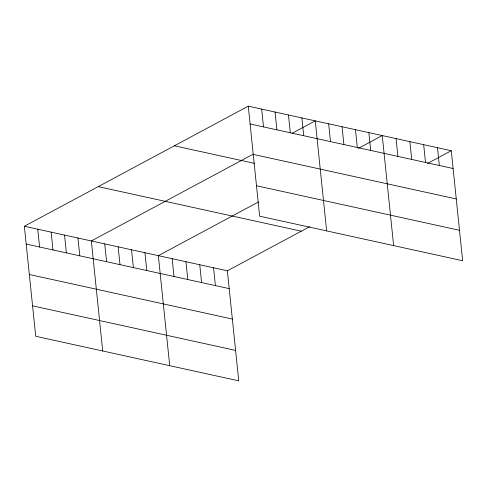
<?xml version="1.0" encoding="UTF-8"?>
<svg xmlns="http://www.w3.org/2000/svg" width="487" height="487" viewBox="0 0 487 487"><rect width="100%" height="100%" fill="white"/><g stroke="black" fill="none" stroke-linecap="round" stroke-linejoin="round"><path stroke-width="0.73" d="M309.574 226.723L227.368 270.815L238.733 380.84L35.721 336.286L24.35 226.26L248.267 106.16L451.279 150.714L462.65 260.74L259.632 216.185L248.267 106.16M253.246 154.129L91.343 240.962L102.714 350.987M292.17 133.249L315.259 120.867L326.631 230.887M258.463 201.965L158.342 255.669L169.707 365.688M358.505 148.31L382.252 135.569L393.624 245.588M427.531 163.455L451.279 150.714M250.105 123.966L453.123 168.52M253.246 154.397L456.264 198.952M174.37 145.796L254.768 163.437M256.491 185.754L459.503 230.308M98.24 186.631L301.258 231.185M24.35 226.26L227.368 270.815M26.188 244.066L229.207 288.621M29.336 274.498L232.348 319.052M32.574 305.848L235.592 350.409M437.478 147.689L439.317 165.489M423.672 144.657L425.51 162.463M409.865 141.626L411.704 159.432M396.059 138.6L397.897 156.4M368.854 132.628L370.698 150.428M355.455 129.688L357.294 147.488M342.057 126.748L343.895 144.548M328.658 123.808L330.496 141.607M301.861 117.927L303.699 135.727M288.462 114.981L290.301 132.787M275.064 112.04L276.902 129.846M261.665 109.1L263.504 126.906M213.562 267.789L215.4 285.589M199.755 264.758L201.594 282.557M185.949 261.726L187.793 279.532M172.148 258.694L173.987 276.5M144.943 252.729L146.782 270.529M131.545 249.788L133.383 267.588M118.146 246.848L119.985 264.648M104.742 243.902L106.586 261.708M77.944 238.021L79.789 255.827M64.546 235.081L66.384 252.887M51.147 232.141L52.986 249.947M37.749 229.2L39.587 247.006"/></g></svg>
